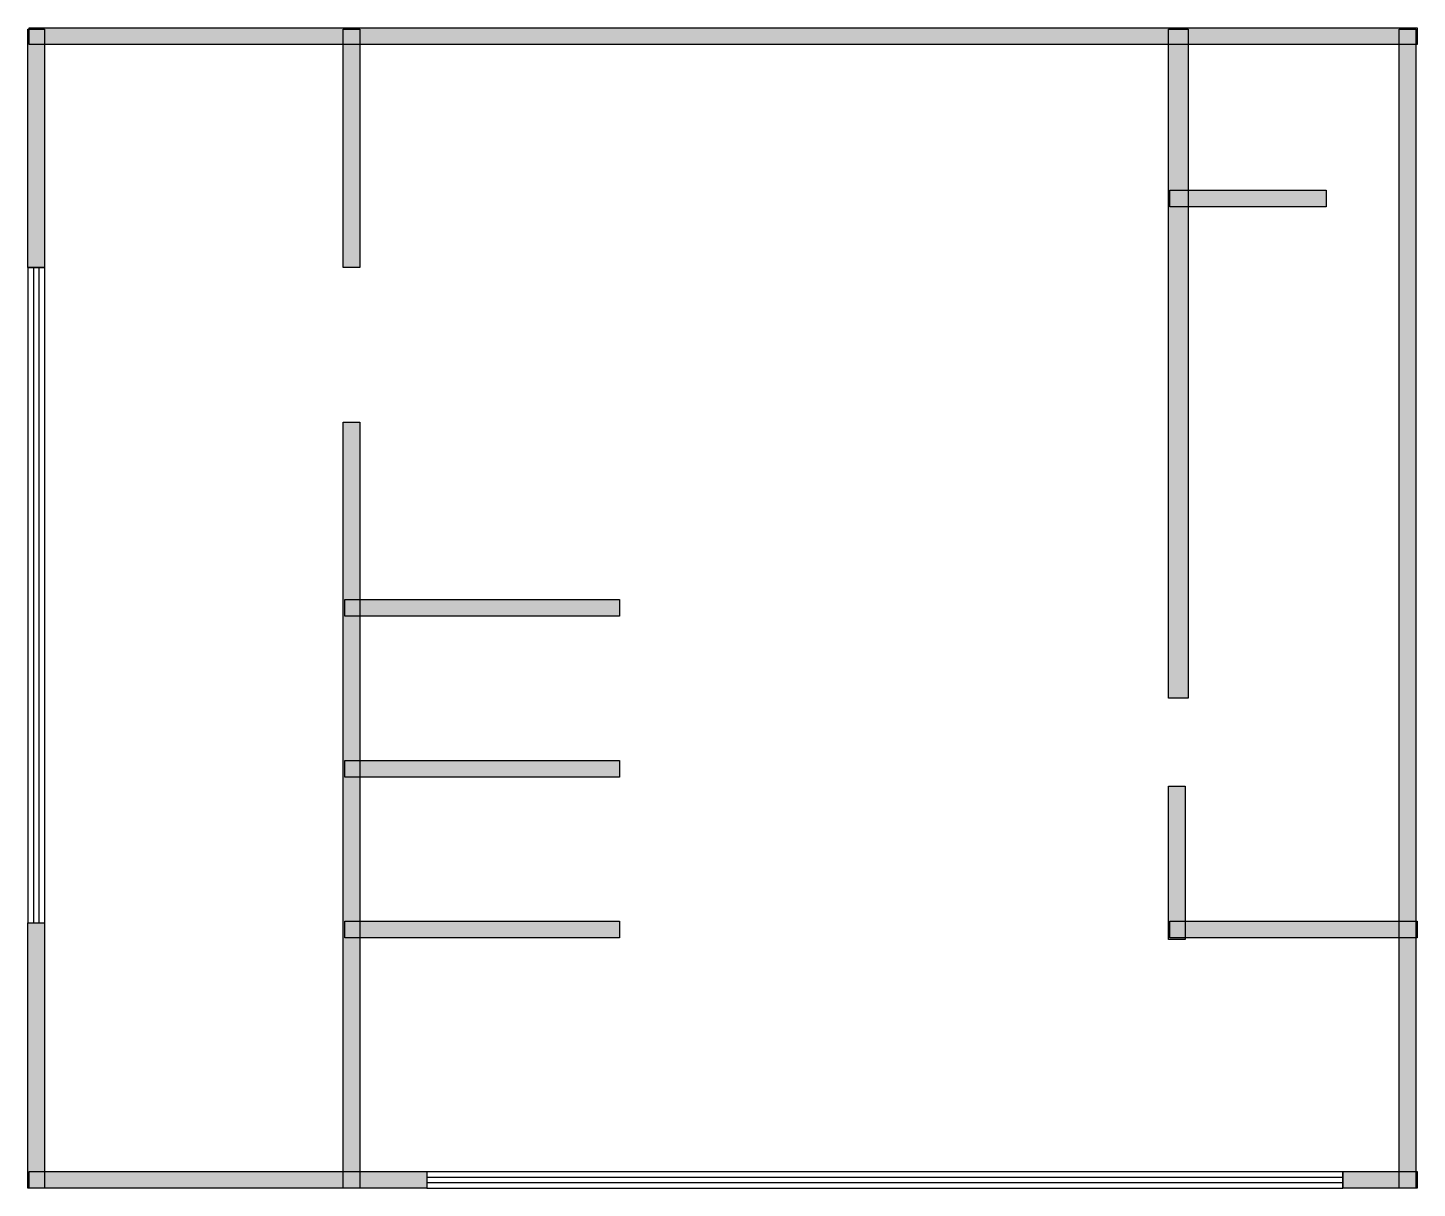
# Model space of a CAD drawing. Header units: centimetres. Extents: x 5 to 1255, y 0 to 1043.
import ezdxf

# ---------------------------------------------------------------- set-up
doc = ezdxf.new("R2010")
doc.units = ezdxf.units.CM
doc.layers.add('WALL', color=7, linetype='Continuous')
doc.layers.add('WINDOW', color=5, linetype='Continuous')

msp = doc.modelspace()

# ---------------------------------------------------------------- hatches: boundary and pattern name
at = {"layer": 'WALL'}
h = msp.add_hatch(color=256, dxfattribs=at)
h.dxf.hatch_style = 1
h.paths.add_polyline_path([(5.5, 1041.8), (20.5, 1041.8), (20.5, 827.7), (5.5, 827.7)])
h = msp.add_hatch(color=256, dxfattribs=at)
h.dxf.hatch_style = 1
h.paths.add_polyline_path([(6.8, 1043.2), (1254.5, 1043.2), (1254.5, 1028.2), (6.8, 1028.2)])
h = msp.add_hatch(color=256, dxfattribs=at)
h.dxf.hatch_style = 1
h.paths.add_polyline_path([(289.1, 1041.8), (304.1, 1041.8), (304.1, 827.7), (289.1, 827.7)])
h = msp.add_hatch(color=256, dxfattribs=at)
h.dxf.hatch_style = 1
h.paths.add_polyline_path([(1030.9, 1041.8), (1048.6, 1041.8), (1048.6, 440.5), (1030.9, 440.5)])
h = msp.add_hatch(color=256, dxfattribs=at)
h.dxf.hatch_style = 1
h.paths.add_polyline_path([(1238.2, 1041.8), (1253.2, 1041.8), (1253.2, 0), (1238.2, 0)])
h = msp.add_hatch(color=256, dxfattribs=at)
h.dxf.hatch_style = 1
h.paths.add_polyline_path([(1032.3, 897.3), (1172.7, 897.3), (1172.7, 882.3), (1032.3, 882.3)])
h = msp.add_hatch(color=256, dxfattribs=at)
h.dxf.hatch_style = 1
h.paths.add_polyline_path([(289.1, 688.6), (304.1, 688.6), (304.1, 0), (289.1, 0)])
h = msp.add_hatch(color=256, dxfattribs=at)
h.dxf.hatch_style = 1
h.paths.add_polyline_path([(290.5, 529.1), (537.3, 529.1), (537.3, 514.1), (290.5, 514.1)])
h = msp.add_hatch(color=256, dxfattribs=at)
h.dxf.hatch_style = 1
h.paths.add_polyline_path([(290.5, 384.5), (537.3, 384.5), (537.3, 369.5), (290.5, 369.5)])
h = msp.add_hatch(color=256, dxfattribs=at)
h.dxf.hatch_style = 1
h.paths.add_polyline_path([(1030.9, 361.4), (1045.9, 361.4), (1045.9, 223.6), (1030.9, 223.6)])
h = msp.add_hatch(color=256, dxfattribs=at)
h.dxf.hatch_style = 1
h.paths.add_polyline_path([(5.5, 238.6), (20.5, 238.6), (20.5, 0), (5.5, 0)])
h = msp.add_hatch(color=256, dxfattribs=at)
h.dxf.hatch_style = 1
h.paths.add_polyline_path([(290.5, 240), (537.3, 240), (537.3, 225), (290.5, 225)])
h = msp.add_hatch(color=256, dxfattribs=at)
h.dxf.hatch_style = 1
h.paths.add_polyline_path([(1032.3, 240), (1254.5, 240), (1254.5, 225), (1032.3, 225)])
h = msp.add_hatch(color=256, dxfattribs=at)
h.dxf.hatch_style = 1
h.paths.add_polyline_path([(6.8, 15), (364.1, 15), (364.1, 0), (6.8, 0)])
h = msp.add_hatch(color=256, dxfattribs=at)
h.dxf.hatch_style = 1
h.paths.add_polyline_path([(1187.7, 15), (1254.5, 15), (1254.5, 0), (1187.7, 0)])

# ---------------------------------------------------------------- linework, layer by layer
for points in [[(5.5, 1041.8), (20.5, 1041.8), (20.5, 827.7), (5.5, 827.7)], [(6.8, 1043.2), (1254.5, 1043.2), (1254.5, 1028.2), (6.8, 1028.2)], [(289.1, 1041.8), (304.1, 1041.8), (304.1, 827.7), (289.1, 827.7)], [(1030.9, 1041.8), (1048.6, 1041.8), (1048.6, 440.5), (1030.9, 440.5)], [(1238.2, 1041.8), (1253.2, 1041.8), (1253.2, 0), (1238.2, 0)], [(1032.3, 897.3), (1172.7, 897.3), (1172.7, 882.3), (1032.3, 882.3)], [(289.1, 688.6), (304.1, 688.6), (304.1, 0), (289.1, 0)], [(290.5, 529.1), (537.3, 529.1), (537.3, 514.1), (290.5, 514.1)], [(290.5, 384.5), (537.3, 384.5), (537.3, 369.5), (290.5, 369.5)], [(1030.9, 361.4), (1045.9, 361.4), (1045.9, 223.6), (1030.9, 223.6)], [(5.5, 238.6), (20.5, 238.6), (20.5, 0), (5.5, 0)], [(290.5, 240), (537.3, 240), (537.3, 225), (290.5, 225)], [(1032.3, 240), (1254.5, 240), (1254.5, 225), (1032.3, 225)], [(6.8, 15), (364.1, 15), (364.1, 0), (6.8, 0)], [(1187.7, 15), (1254.5, 15), (1254.5, 0), (1187.7, 0)]]:
    msp.add_lwpolyline(points, close=True, dxfattribs=at)
at = {"layer": 'WINDOW'}
for p, q in [((5.5, 827.7), (5.5, 238.6)), ((5.5, 827.7), (20.5, 827.7)), ((10.5, 827.7), (10.5, 238.6)), ((15.5, 827.7), (15.5, 238.6)), ((20.5, 827.7), (20.5, 238.6)), ((5.5, 238.6), (20.5, 238.6)), ((364.1, 15), (1187.7, 15)), ((364.1, 15), (364.1, 0)), ((1187.7, 15), (1187.7, 0)), ((364.1, 10), (1187.7, 10)), ((364.1, 5), (1187.7, 5)), ((364.1, 0), (1187.7, 0))]:
    msp.add_line(p, q, dxfattribs=at)

doc.saveas('drawing.dxf')
